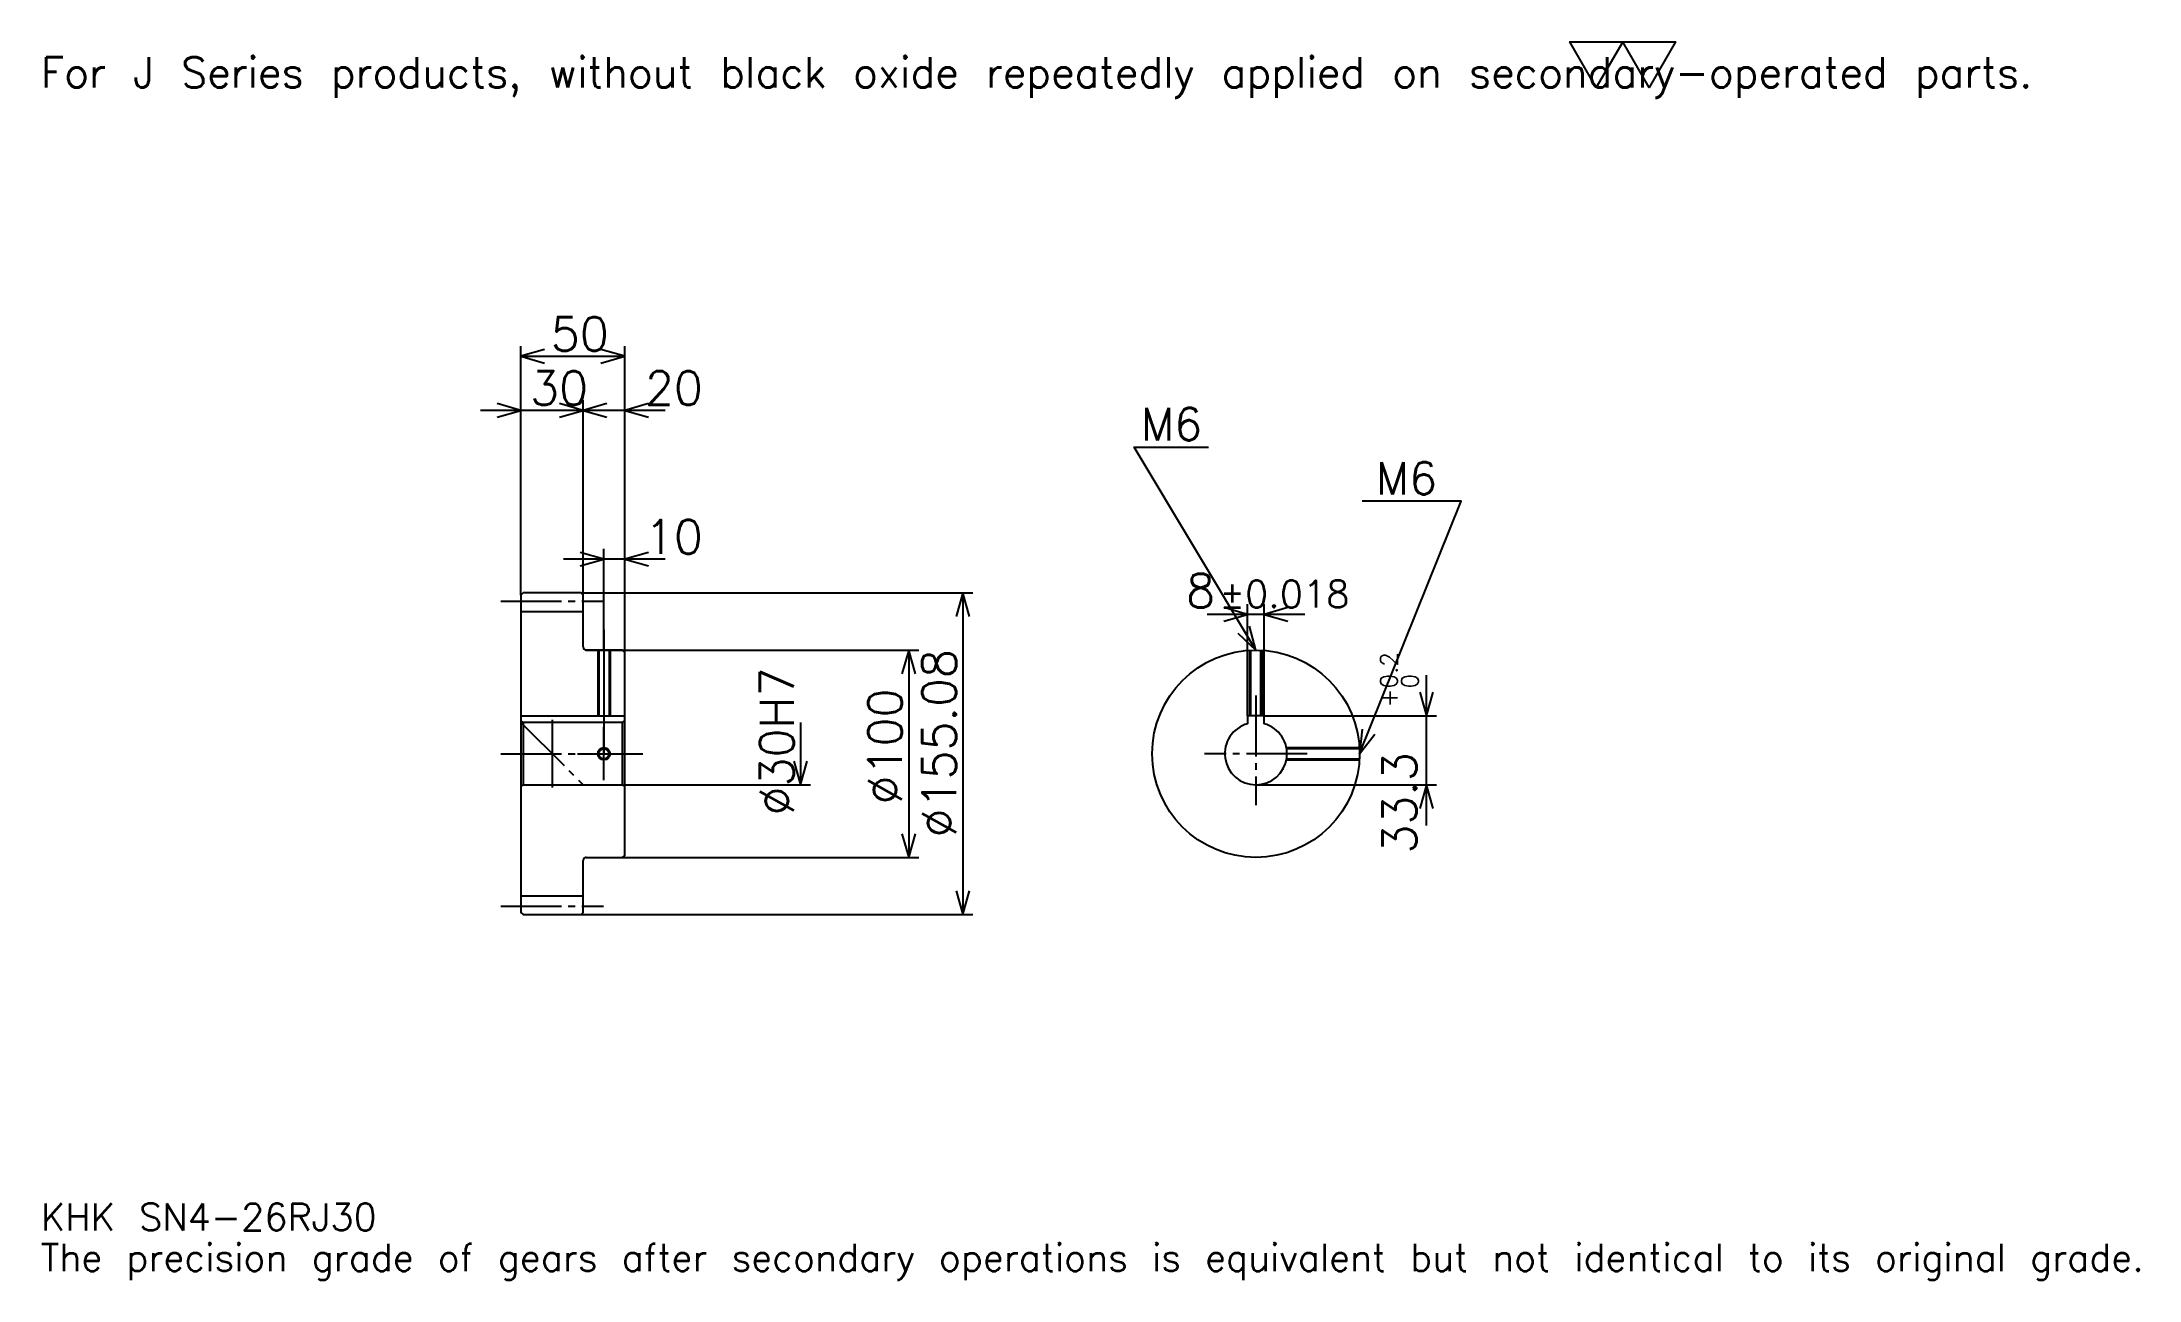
# Model space of a CAD drawing. Extents: x 33 to 1044, y 12 to 609.
import ezdxf

# ---------------------------------------------------------------- set-up
doc = ezdxf.new("R2010")
doc.units = 0
doc.linetypes.add('DASHDOT', pattern=[39.130436, 29.347826, -3.26087, 3.26087, -3.26087])
doc.layers.get('0').update_dxf_attribs({"linetype": 'CONTINUOUS'})
doc.layers.add('DASHDOT', color=6, linetype='DASHDOT')
doc.styles.add('KANJI', font='TXT', dxfattribs={"bigfont": 'BIGFONT'})

msp = doc.modelspace()

# ---------------------------------------------------------------- linework, layer by layer
at = {"color": 5}
for p, q in [((264.130432, 343.299957), (264.130432, 462.321716)), ((264.130432, 457.430389), (314.130432, 457.430389)), ((314.130432, 343.299957), (314.130432, 462.321716)), ((294.130432, 343.299957), (294.130432, 436.234741)), ((313.695648, 431.343445), (244.565216, 431.343445)), ((333.695648, 431.343445), (274.565216, 431.343445)), ((304.130432, 343.299957), (304.130432, 364.495605)), ((333.695648, 359.604309), (284.565216, 359.604309)), ((264.130432, 342.299957), (264.130432, 343.299957)), ((293.130432, 343.299957), (314.130432, 343.299957)), ((294.130432, 342.299957), (294.130432, 343.299957)), ((304.130432, 315.760864), (304.130432, 343.299957)), ((304.130432, 315.760864), (304.130432, 343.299957)), ((314.130432, 343.299957), (482.065216, 343.299957)), ((314.130432, 314.760864), (314.130432, 343.299957)), ((477.173889, 343.299957), (477.173889, 188.221771)), ((614.478271, 284.060852), (614.478271, 337.865204)), ((622.478271, 284.060852), (622.478271, 337.865204)), ((642.043457, 332.973907), (594.913086, 332.973907)), ((295.630432, 315.760864), (314.130432, 315.760864)), ((314.130432, 315.760864), (455.978271, 315.760864)), ((451.086975, 315.760864), (451.086975, 215.760864)), ((700.739136, 231.195648), (700.739136, 303.626068)), ((622.478271, 284.060852), (705.630432, 284.060852)), ((398.913025, 280.760864), (398.913025, 250.760864)), ((314.130432, 250.760864), (403.804352, 250.760864)), ((618.478271, 250.760864), (705.630432, 250.760864)), ((295.630432, 215.760864), (314.130432, 215.760864)), ((314.130432, 215.760864), (455.978271, 215.760864)), ((293.130432, 188.221771), (314.130432, 188.221771)), ((314.130432, 188.221771), (482.065216, 188.221771))]:
    msp.add_line(p, q, dxfattribs=at)
at = {"color": 4}
for p, q in [((264.130432, 334.299957), (294.130432, 334.299957)), ((264.130432, 284.060852), (314.130432, 284.060852)), ((265.130432, 280.760864), (265.130432, 250.760864)), ((313.130432, 280.760864), (314.130432, 281.760864)), ((313.130432, 250.760864), (314.130432, 249.760864)), ((264.130432, 197.221771), (294.130432, 197.221771))]:
    msp.add_line(p, q, dxfattribs=at)
at = {"color": 7}
msp.add_line((279.130432, 282.065216), (279.130432, 249.456512), dxfattribs=at)
msp.add_lwpolyline([(782.608704, 586.956543), (769.891296, 609), (820.760864, 609), (808.043457, 586.956543), (795.326111, 609), (782.608704, 586.956543)], dxfattribs=at)
at = {"color": 5}
for points in [[(275.543488, 460.691254), (264.130432, 457.430389), (275.543488, 454.169525)], [(302.717377, 454.169525), (314.130432, 457.430389), (302.717377, 460.691254)], [(252.717392, 428.082581), (264.130432, 431.343445), (252.717392, 434.604309)], [(282.717377, 428.082581), (294.130432, 431.343445), (282.717377, 434.604309)], [(305.543488, 434.604309), (294.130432, 431.343445), (305.543488, 428.082581)], [(325.543488, 434.604309), (314.130432, 431.343445), (325.543488, 428.082581)], [(618.478271, 315.760864), (559.782593, 413.586945), (595.652161, 413.586945)], [(668.478271, 265.760864), (717.391296, 387.5), (669.782593, 387.5)], [(292.717377, 356.343445), (304.130432, 359.604309), (292.717377, 362.865173)], [(325.543488, 362.865173), (314.130432, 359.604309), (325.543488, 356.343445)], [(480.434753, 331.886932), (477.173889, 343.299957), (473.913025, 331.886932)], [(603.065186, 329.713043), (614.478271, 332.973907), (603.065186, 336.234772)], [(633.891357, 336.234772), (622.478271, 332.973907), (633.891357, 329.713043)], [(609.81012, 323.869751), (618.478271, 315.760864), (615.402466, 327.225159)], [(454.347839, 304.347809), (451.086975, 315.760864), (447.826111, 304.347809)], [(697.478271, 295.473907), (700.739136, 284.060852), (704, 295.473907)], [(669.70752, 277.566803), (668.478271, 265.760864), (675.759033, 275.135376)], [(395.652161, 262.17392), (398.913025, 250.760864), (402.173889, 262.17392)], [(704, 239.347824), (700.739136, 250.760864), (697.478271, 239.347824)], [(447.826111, 227.173904), (451.086975, 215.760864), (454.347839, 227.173904)], [(473.913025, 199.634796), (477.173889, 188.221771), (480.434753, 199.634796)]]:
    msp.add_lwpolyline(points, dxfattribs=at)
at = {"color": 4}
for points in [[(294.130432, 317.260864), (294.130432, 342.299957), (293.130432, 343.299957), (265.130432, 343.299957), (264.130432, 342.299957), (264.130432, 249.760864)], [(295.630432, 215.760864), (313.130432, 215.760864), (314.130432, 216.760864), (314.130432, 314.760864), (313.130432, 315.760864), (295.630432, 315.760864)], [(301.130432, 315.760864), (301.130432, 284.060852)], [(301.670441, 315.760864), (301.670441, 284.060852)], [(306.590424, 315.760864), (306.590424, 284.060852)], [(307.130432, 315.760864), (307.130432, 284.060852)], [(615.478271, 284.060852), (615.478271, 315.670776)], [(616.018311, 284.060852), (616.018311, 315.700317)], [(620.938232, 284.060852), (620.938232, 315.700317)], [(621.478271, 284.060852), (621.478271, 315.670776)], [(622.478271, 280.217682), (622.478271, 284.060852), (614.478271, 284.060852), (614.478271, 280.217682)], [(264.130432, 249.760864), (265.130432, 250.760864), (313.130432, 250.760864), (313.130432, 280.760864), (265.130432, 280.760864), (264.130432, 281.760864)], [(633.175171, 268.760864), (668.388184, 268.760864)], [(633.275146, 268.220856), (668.417725, 268.220856)], [(633.275146, 263.300873), (668.417725, 263.300873)], [(633.175171, 262.760864), (668.388184, 262.760864)], [(264.130432, 249.760864), (264.130432, 189.221771), (265.130432, 188.221771), (293.130432, 188.221771), (294.130432, 189.221771), (294.130432, 214.260864)]]:
    msp.add_lwpolyline(points, dxfattribs=at)
for centre, radius in [((618.478271, 265.760864), 50), ((304.130432, 265.760864), 2.46)]:
    msp.add_circle(centre, radius, dxfattribs=at)
at = {"color": 7}
msp.add_circle((304.130432, 265.760864), 3, dxfattribs=at)
at = {"color": 4}
for centre, radius, start, end in [((295.630432, 317.260864), 1.5, 180, 270), ((618.478271, 265.760864), 15, 105.466010323, 74.533989677), ((295.630432, 214.260864), 1.5, 90, 180)]:
    msp.add_arc(centre, radius, start, end, dxfattribs=at)
at = {"layer": 'DASHDOT', "color": 7}
for p, q in [((254.347824, 339.299957), (303.913025, 339.299957)), ((304.130432, 315.760864), (304.130432, 265.760864)), ((618.478271, 293.843475), (618.478271, 240.978256)), ((264.130432, 280.760864), (294.130432, 250.760864)), ((254.347824, 265.760864), (323.913025, 265.760864)), ((643.260864, 265.760864), (593.695679, 265.760864)), ((254.347824, 192.221771), (303.913025, 192.221771))]:
    msp.add_line(p, q, dxfattribs=at)
for points in [[(304.130432, 325.543457), (304.130432, 274.278259)], [(304.130432, 252.978256), (304.130432, 278.543488)], [(291.347839, 265.760864), (316.913025, 265.760864)]]:
    msp.add_lwpolyline(points, dxfattribs=at)

# ---------------------------------------------------------------- texts
at = {"color": 7, "style": 'KANJI'}
for s, height, p in [('For J Series products, without black oxide repeatedly applied on secondary-operated parts.', 14.673913, (32.608696, 586.956543)), ('50', 16.304348, (278.532593, 460.039062)), ('30', 16.304348, (268.532593, 433.952148)), ('20', 16.304348, (323.913025, 433.952148)), ('M6', 15.652175, (563.043457, 416.847839)), ('M6', 15.652175, (676.304321, 390.760864)), ('10', 16.304348, (323.913025, 362.213013)), ('8', 16.304348, (584.822876, 336.234772)), ('%%p0.018', 13.043478, (600.962158, 336.234772)), ('KHK SN4-26RJ30', 13.043478, (32.608696, 35.869564)), ('The precision grade of gears after secondary operations is equivalent but not identical to its original grade.', 13.043478, (32.608696, 16.304348))]:
    msp.add_text(s, height=height, dxfattribs=at).set_placement(p)
for s, height, p in [('%%c155.08', 16.304348, (473.913025, 225.407593)), ('0.2', 8.152174, (686.717407, 297.293427)), ('%%c30H7', 16.304348, (395.652161, 236.005432)), ('%%c100', 16.304348, (447.826111, 241.304352)), ('+', 8.152174, (686.717407, 288.162994)), ('0', 8.152174, (696.82605, 297.293427)), ('33.3', 16.304348, (695.847839, 217.591324))]:
    msp.add_text(s, height=height, rotation=90, dxfattribs=at).set_placement(p)

doc.saveas('drawing.dxf')
